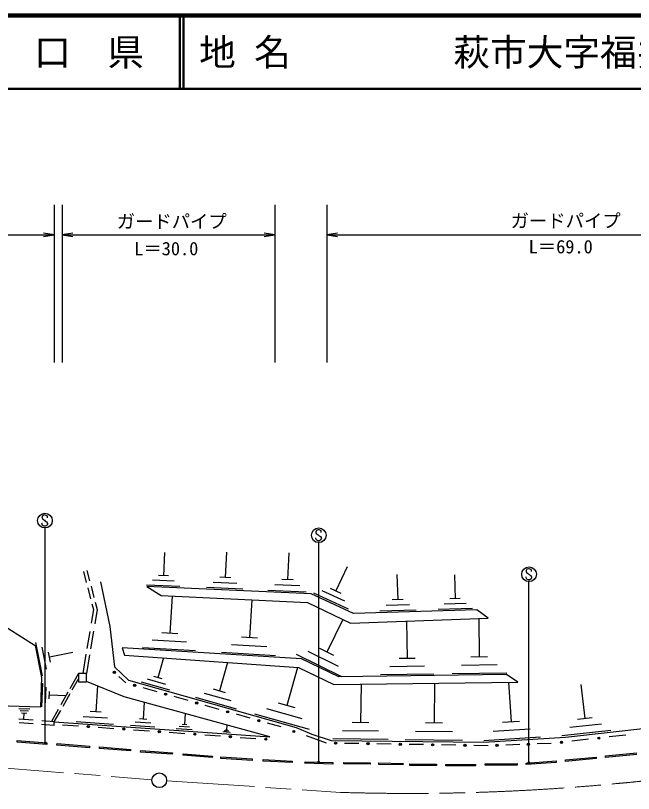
# Model space of a CAD drawing. Units: millimetres, scale not verified. Extents: x 40000 to 680000, y 20000 to 380000.
# Drawn here: x 345355 to 429582, y 273968 to 380000 of the extents above; entities that cross this region are included whole.
import ezdxf
from ezdxf.enums import TextEntityAlignment as Align

# ---------------------------------------------------------------- set-up
doc = ezdxf.new("R2010")
doc.units = ezdxf.units.MM
doc.header["$LTSCALE"] = 1000
doc.linetypes.add('CHAIN', pattern=[18.5, 12, -1.5, 3.5, -1.5])
for name, color, linetype, lineweight in [('M-BGD', 7, 'Continuous', 25), ('M-BMK', 2, 'CHAIN', 13), ('M-BMK-SRVR', 3, 'Continuous', 25), ('M-STR-STR3', 7, 'Continuous', 25), ('M-TTL', 2, 'Continuous', 140), ('M-TTL-LINE', 7, 'Continuous', 50)]:
    doc.layers.add(name, color=color, linetype=linetype, lineweight=lineweight)
doc.layers.add('M-TTL-TXT', color=7, linetype='Continuous')
doc.styles.add('ＭＳ ゴシック', font='')
doc.styles.get('ＭＳ ゴシック').set_extended_font_data('MS Gothic')

# ---------------------------------------------------------------- blocks, each defined once
blk = doc.blocks.new('filled_dot')
at = {"color": 0, "linetype": 'Continuous', "lineweight": -2, "const_width": 1.25}
blk.add_lwpolyline([(-0.625, 0, 1), (0.625, 0, 1)], format="xyb", close=True, dxfattribs=at)
blk = doc.blocks.new('open_arrow')
at = {"color": 0, "linetype": 'Continuous', "lineweight": -2}
blk.add_lwpolyline([(7.5, 1.25), (0, 0), (7.5, -1.25)], dxfattribs=at)

msp = doc.modelspace()

# ---------------------------------------------------------------- linework, layer by layer
at = {"layer": 'M-BGD'}
for p, q in [((349081, 311858), (348958, 311673)), ((349274, 311923), (349081, 311858)), ((349395, 311921), (349274, 311923)), ((349645, 311802), (349395, 311921)), ((349708, 311671), (349645, 311802)), ((348958, 311673), (348960, 311542)), ((348960, 310694), (348958, 310815)), ((348960, 311542), (349024, 311413)), ((349000, 310591), (348960, 310694)), ((349024, 311413), (349279, 311231)), ((349279, 311231), (349408, 311099)), ((349408, 311099), (349587, 310983)), ((349587, 310983), (349713, 310783)), ((349708, 311542), (349708, 311671)), ((349713, 310783), (349708, 310673)), ((349084, 310480), (349000, 310591)), ((349271, 310420), (349084, 310480)), ((349405, 310420), (349271, 310420)), ((349404, 280863), (349404, 310161)), ((349505, 310449), (349405, 310420)), ((349648, 310541), (349505, 310449)), ((349708, 310673), (349648, 310541)), ((386409, 309854), (386285, 309670)), ((386285, 309670), (386287, 309538)), ((386601, 309920), (386409, 309854)), ((386722, 309918), (386601, 309920)), ((386972, 309799), (386722, 309918)), ((387035, 309667), (386972, 309799)), ((387035, 309538), (387035, 309667)), ((386287, 308690), (386285, 308812)), ((386287, 309538), (386351, 309409)), ((386327, 308588), (386287, 308690)), ((386411, 308477), (386327, 308588)), ((386351, 309409), (386606, 309228)), ((386606, 309228), (386735, 309096)), ((386735, 309096), (386914, 308980)), ((386914, 308980), (387041, 308780)), ((387035, 308669), (386975, 308538)), ((387041, 308780), (387035, 308669)), ((386598, 308416), (386411, 308477)), ((386732, 308416), (386598, 308416)), ((386680, 278232), (386680, 308157)), ((386833, 308445), (386732, 308416)), ((386975, 308538), (386833, 308445)), ((365678, 306827), (365538, 303647)), ((374088, 306877), (373938, 303397)), ((382588, 306787), (382428, 303117)), ((355090, 304349), (355452, 302961)), ((390538, 304867), (389018, 301567)), ((415068, 304539), (414944, 304355)), ((414944, 304355), (414947, 304223)), ((415260, 304605), (415068, 304539)), ((415382, 304603), (415260, 304605)), ((415632, 304484), (415382, 304603)), ((415695, 304352), (415632, 304484)), ((415695, 304223), (415695, 304352)), ((354606, 304223), (354997, 302723)), ((366218, 303617), (364858, 303677)), ((374678, 303367), (373188, 303427)), ((397348, 303807), (397448, 300367)), ((405168, 303767), (405268, 300507)), ((414947, 303375), (414944, 303497)), ((414947, 304223), (415010, 304094)), ((414987, 303273), (414947, 303375)), ((415071, 303162), (414987, 303273)), ((415010, 304094), (415266, 303913)), ((415266, 303913), (415395, 303781)), ((415395, 303781), (415574, 303665)), ((415574, 303665), (415700, 303465)), ((415695, 303354), (415634, 303223)), ((415700, 303465), (415695, 303354)), ((355648, 302208), (356044, 300687)), ((356946, 302833), (358226, 296727)), ((367748, 302177), (363198, 302377)), ((366988, 302897), (364028, 303027)), ((375518, 302587), (372288, 302727)), ((384108, 302247), (380688, 302397)), ((383218, 303077), (381638, 303147)), ((415258, 303102), (415071, 303162)), ((415392, 303102), (415258, 303102)), ((415318, 278135), (415318, 302843)), ((415492, 303131), (415392, 303102)), ((415634, 303223), (415492, 303131)), ((355190, 301981), (355582, 300476)), ((363236, 302175), (365211, 300932)), ((385652, 301188), (363236, 302175)), ((376358, 301797), (371388, 302017)), ((384988, 301417), (379728, 301647)), ((391429, 298518), (385652, 301188)), ((390718, 299067), (386008, 301247)), ((390218, 300157), (387158, 301577)), ((389718, 301237), (388308, 301897)), ((365211, 300932), (385140, 299981)), ((366688, 300857), (366388, 295797)), ((377558, 300347), (377248, 295187)), ((398188, 300387), (396708, 300347)), ((405958, 300527), (404568, 300487)), ((355959, 299030), (355655, 297199)), ((355753, 299822), (355959, 299030)), ((356470, 299053), (356146, 297103)), ((356211, 300045), (356470, 299053)), ((385140, 299981), (391027, 297165)), ((399068, 299677), (395868, 299587)), ((407628, 299177), (402978, 299047)), ((406798, 299857), (403778, 299767)), ((408214, 298994), (391429, 298518)), ((399948, 298957), (395028, 298817)), ((409786, 297860), (408214, 298994)), ((389948, 297677), (387778, 293237)), ((391027, 297165), (409786, 297860)), ((398648, 297447), (398718, 292367)), ((408488, 297807), (408568, 292577)), ((344286, 296487), (348016, 294118)), ((355465, 296054), (355078, 293721)), ((355981, 296110), (355578, 293679)), ((358226, 296727), (358848, 291242)), ((367468, 295727), (365298, 295857)), ((368678, 294567), (363968, 294847)), ((378358, 295117), (376138, 295247)), ((348016, 294118), (348893, 289753)), ((349048, 289987), (348138, 294557)), ((349578, 290927), (348988, 293897)), ((359872, 293801), (360201, 292814)), ((384335, 292339), (359872, 293801)), ((369878, 293397), (362638, 293837)), ((379588, 293937), (374788, 294217)), ((350098, 291867), (349828, 293237)), ((353158, 293187), (349968, 292557)), ((354950, 292952), (354517, 290339)), ((355442, 292863), (355023, 290339)), ((360201, 292814), (383933, 291132)), ((380808, 292747), (373428, 293187)), ((389844, 289858), (383668, 292887)), ((389368, 291277), (385248, 293297)), ((388728, 292767), (386818, 293707)), ((365528, 292437), (364768, 289747)), ((374258, 291817), (373158, 287937)), ((389418, 289852), (384335, 292339)), ((399808, 292377), (397628, 292347)), ((409688, 292587), (407438, 292557)), ((358848, 291242), (360746, 289431)), ((383798, 291137), (382338, 285947)), ((383933, 291132), (388760, 288828)), ((401098, 291307), (396378, 291237)), ((411018, 291487), (406148, 291417)), ((348893, 289753), (348748, 285719)), ((353925, 290295), (352766, 288237)), ((353087, 288092), (353925, 289582)), ((353925, 290339), (353925, 289191)), ((355025, 290339), (353925, 290339)), ((355025, 289191), (355025, 290339)), ((360409, 289034), (359435, 289924)), ((365858, 288817), (363358, 289527)), ((365348, 289577), (364188, 289907)), ((412273, 290181), (389418, 289852)), ((402388, 290237), (395118, 290127)), ((412338, 290377), (404858, 290267)), ((413809, 289157), (412273, 290181)), ((348948, 285787), (349058, 289017)), ((349458, 286337), (349528, 288437)), ((353925, 289191), (355025, 289191)), ((360163, 287155), (355025, 289231)), ((356528, 288627), (356278, 285077)), ((360746, 289431), (383611, 282971)), ((366368, 288047), (362518, 289137)), ((388760, 288828), (413809, 289157)), ((392448, 288877), (392388, 283617)), ((402458, 289007), (402398, 283567)), ((412558, 289137), (412898, 283727)), ((422428, 288817), (422948, 284167)), ((349958, 286877), (349988, 287847)), ((352238, 287287), (349978, 287367)), ((352500, 287764), (351532, 286045)), ((351841, 285879), (352792, 287569)), ((364640, 287832), (362759, 288366)), ((374728, 286587), (371118, 287607)), ((373988, 287697), (372328, 288167)), ((348748, 285719), (327895, 286412)), ((380002, 281701), (360163, 287155)), ((362898, 286397), (362738, 284097)), ((368871, 286630), (366991, 287164)), ((375468, 285477), (369908, 287047)), ((345798, 285567), (347298, 285517)), ((345978, 285257), (347108, 285227)), ((351180, 285418), (350250, 283766)), ((350636, 283738), (351506, 285284)), ((373103, 285428), (371222, 285962)), ((384428, 284147), (379608, 285517)), ((383448, 285627), (381218, 286257)), ((346148, 284947), (346908, 284927)), ((346498, 284037), (346528, 284937)), ((357878, 284207), (354578, 284427)), ((357038, 285027), (355518, 285127)), ((368478, 284867), (368378, 283357)), ((377334, 284226), (375454, 284761)), ((385408, 282667), (377988, 284767)), ((423938, 284277), (421948, 284057)), ((347768, 283944), (345819, 284084)), ((347742, 283445), (345825, 283582)), ((350600, 283239), (348886, 283362)), ((350636, 283738), (348948, 283859)), ((350600, 283239), (350636, 283738)), ((350636, 283738), (380002, 281701)), ((351773, 283334), (353925, 283181)), ((358708, 283377), (353638, 283727)), ((364318, 282987), (361018, 283217)), ((363778, 283527), (361638, 283677)), ((363228, 284057), (362248, 284127)), ((368698, 283337), (368048, 283377)), ((374158, 283307), (374108, 282607)), ((381566, 283025), (379685, 283559)), ((393518, 283597), (391258, 283627)), ((403558, 283557), (401228, 283577)), ((414058, 283797), (411738, 283647)), ((425208, 283407), (420898, 282937)), ((356614, 282989), (358766, 282836)), ((361455, 282644), (363607, 282491)), ((366296, 282299), (368447, 282145)), ((369408, 282637), (367248, 282787)), ((369058, 282987), (367648, 283087)), ((374588, 282277), (373588, 282347)), ((374428, 282437), (373778, 282487)), ((374258, 282597), (373958, 282617)), ((383611, 282971), (385740, 282035)), ((394828, 282457), (389928, 282517)), ((404908, 282377), (399858, 282427)), ((415488, 282727), (410458, 282407)), ((426478, 282537), (419838, 281807)), ((420321, 281661), (432933, 283050)), ((345552, 280974), (345568, 281174)), ((345568, 281174), (349634, 280845)), ((371137, 281954), (373288, 281800)), ((375978, 281609), (378129, 281455)), ((387756, 280832), (385005, 281806)), ((385740, 282035), (388355, 281194)), ((388355, 281194), (409205, 280959)), ((396128, 281307), (388598, 281397)), ((406258, 281187), (398478, 281277)), ((416918, 281647), (409178, 281157)), ((409205, 280959), (420321, 281661)), ((423451, 281351), (421185, 281099)), ((428551, 281917), (426284, 281665)), ((349618, 280645), (345552, 280974)), ((349634, 280845), (349618, 280645)), ((350992, 280568), (351008, 280767)), ((355426, 280200), (350992, 280568)), ((351008, 280767), (355442, 280399)), ((355442, 280399), (355426, 280200)), ((356781, 280103), (356797, 280302)), ((361021, 279755), (356781, 280103)), ((356797, 280302), (361037, 279954)), ((361037, 279954), (361021, 279755)), ((392163, 280763), (390203, 280796)), ((396572, 280691), (394612, 280723)), ((400981, 280619), (399022, 280651)), ((405391, 280547), (403431, 280579)), ((409800, 280475), (407841, 280507)), ((414076, 280630), (412176, 280561)), ((418351, 280784), (416451, 280715)), ((362399, 279600), (362412, 279799)), ((366716, 279309), (362399, 279600)), ((362412, 279799), (366729, 279509)), ((366729, 279509), (366716, 279309)), ((368205, 279174), (368220, 279373)), ((372174, 278864), (368205, 279174)), ((368220, 279373), (372189, 279063)), ((372189, 279063), (372174, 278864)), ((373338, 278748), (373351, 278947)), ((373351, 278947), (377610, 278676)), ((420316, 278532), (424484, 278927)), ((424484, 278927), (424503, 278728)), ((425776, 279086), (430023, 279481)), ((425795, 278887), (425776, 279086)), ((430041, 279282), (425795, 278887)), ((377598, 278477), (373338, 278748)), ((377610, 278676), (377598, 278477)), ((379111, 278380), (379120, 278579)), ((383060, 278186), (379111, 278380)), ((379120, 278579), (383070, 278386)), ((383070, 278386), (383060, 278186)), ((384806, 278089), (384813, 278289)), ((388621, 277973), (384806, 278089)), ((384813, 278289), (388627, 278173)), ((388627, 278173), (388621, 277973)), ((390096, 277992), (390098, 278192)), ((393678, 277953), (390096, 277992)), ((390098, 278192), (393680, 278153)), ((393680, 278153), (393678, 277953)), ((394875, 277934), (394880, 278134)), ((398167, 277857), (394875, 277934)), ((394880, 278134), (398172, 278057)), ((398172, 278057), (398167, 277857)), ((399118, 277799), (399120, 277999)), ((399120, 277999), (402741, 277960)), ((402741, 277960), (402739, 277760)), ((404011, 277915), (408047, 277915)), ((404011, 277715), (404011, 277915)), ((408047, 277915), (408047, 277715)), ((409362, 278003), (413720, 278032)), ((409364, 277803), (409362, 278003)), ((413721, 277832), (409364, 277803)), ((413720, 278032), (413721, 277832)), ((414962, 278110), (419050, 278400)), ((414976, 277910), (414962, 278110)), ((419064, 278200), (414976, 277910)), ((419050, 278400), (419064, 278200)), ((420335, 278333), (420316, 278532)), ((424503, 278728), (420335, 278333)), ((402739, 277760), (399118, 277799)), ((408047, 277715), (404011, 277715))]:
    msp.add_line(p, q, dxfattribs=at)
for centre, radius in [((349365, 311161), 1000), ((386692, 309157), 1000), ((415352, 303842), 1000), ((358826, 290480), 150), ((358826, 290480), 100), ((358826, 290480), 50), ((361584, 288700), 150), ((361584, 288700), 100), ((361584, 288700), 50), ((365815, 287498), 150), ((365815, 287498), 100), ((365815, 287498), 50), ((370047, 286296), 150), ((370047, 286296), 100), ((370047, 286296), 50), ((374278, 285094), 150), ((374278, 285094), 100), ((374278, 285094), 50), ((355269, 283085), 150), ((355269, 283085), 100), ((355269, 283085), 50), ((378510, 283893), 150), ((378510, 283893), 100), ((378510, 283893), 50), ((360110, 282740), 150), ((360110, 282740), 100), ((360110, 282740), 50), ((364951, 282395), 150), ((364951, 282395), 100), ((364951, 282395), 50), ((369792, 282050), 150), ((369792, 282050), 100), ((369792, 282050), 50), ((383285, 282415), 150), ((383285, 282415), 100), ((383285, 282415), 50), ((374633, 281705), 150), ((374633, 281705), 100), ((374633, 281705), 50), ((379474, 281360), 150), ((379474, 281360), 100), ((379474, 281360), 50), ((419768, 280941), 150), ((419768, 280941), 100), ((419768, 280941), 50), ((424868, 281508), 150), ((424868, 281508), 100), ((424868, 281508), 50), ((388978, 280816), 150), ((388978, 280816), 100), ((388978, 280816), 50), ((393387, 280743), 150), ((393387, 280743), 100), ((393387, 280743), 50), ((397797, 280671), 150), ((397797, 280671), 100), ((397797, 280671), 50), ((402206, 280599), 150), ((402206, 280599), 100), ((402206, 280599), 50), ((406616, 280527), 150), ((406616, 280527), 100), ((406616, 280527), 50), ((410988, 280518), 150), ((410988, 280518), 100), ((410988, 280518), 50), ((415263, 280672), 150), ((415263, 280672), 100), ((415263, 280672), 50)]:
    msp.add_circle(centre, radius, dxfattribs=at)
at = {"layer": 'M-BMK'}
for p, q in [((266153, 283509), (363949, 275841)), ((365944, 275696), (389666, 274111))]:
    msp.add_line(p, q, dxfattribs=at)
for centre, radius, start, end in [((413379, 434705), 160000, 275.05935, 288.02031), ((398945, 573968), 300000, 268.22766, 275.46014)]:
    msp.add_arc(centre, radius, start, end, dxfattribs=at)
at = {"layer": 'M-BMK-SRVR'}
msp.add_circle((364946, 275763), 1000, dxfattribs=at)
at = {"layer": 'M-STR-STR3'}
for p, q in [((350603, 354192), (350603, 332729)), ((351713, 354192), (351713, 332729)), ((380689, 354192), (380689, 332729)), ((387792, 354192), (387792, 332729)), ((311820, 350105), (350603, 350105)), ((351713, 350105), (380689, 350105)), ((387792, 350105), (452175, 350105))]:
    msp.add_line(p, q, dxfattribs=at)
at = {"layer": 'M-TTL'}
msp.add_line((680000, 380000), (40000, 380000), dxfattribs=at)
at = {"layer": 'M-TTL-LINE'}
for p, q in [((367750, 380000), (367750, 370000)), ((368250, 380000), (368250, 370000)), ((40000, 370000), (680000, 370000))]:
    msp.add_line(p, q, dxfattribs=at)

# ---------------------------------------------------------------- block references
at = {"layer": 'M-BGD', "xscale": 160, "yscale": 160, "rotation": 90}
for p in [(349404, 280863), (386680, 278232), (415318, 278135)]:
    msp.add_blockref('filled_dot', p, dxfattribs=at)
at = {"layer": 'M-STR-STR3', "xscale": 193, "yscale": 193, "rotation": 180}
for p in [(350603, 350105), (380689, 350105)]:
    msp.add_blockref('open_arrow', p, dxfattribs=at)
at = {"layer": 'M-STR-STR3', "xscale": 193, "yscale": 193}
for p in [(351713, 350105), (387792, 350105)]:
    msp.add_blockref('open_arrow', p, dxfattribs=at)

# ---------------------------------------------------------------- texts
at = {"layer": 'M-STR-STR3', "style": 'ＭＳ ゴシック'}
for s, p in [('ガードパイプ', (359144, 350473)), ('ガードパイプ', (412838, 350559)), ('L＝30.0', (361535, 346771)), ('L＝69.0', (415302, 347033))]:
    msp.add_text(s, height=1833, dxfattribs=at).set_placement(p, align=Align.BOTTOM_LEFT)
at = {"layer": 'M-TTL-TXT', "style": 'ＭＳ ゴシック'}
msp.add_text('山\u3000口\u3000県', height=3666, dxfattribs=at).set_placement((350375, 375000), align=Align.MIDDLE_CENTER)
for s, p in [('地 名', (370380, 375000)), ('萩市大字福井下', (405024, 375000))]:
    msp.add_text(s, height=3666, dxfattribs=at).set_placement(p, align=Align.MIDDLE_LEFT)

doc.saveas('drawing.dxf')
